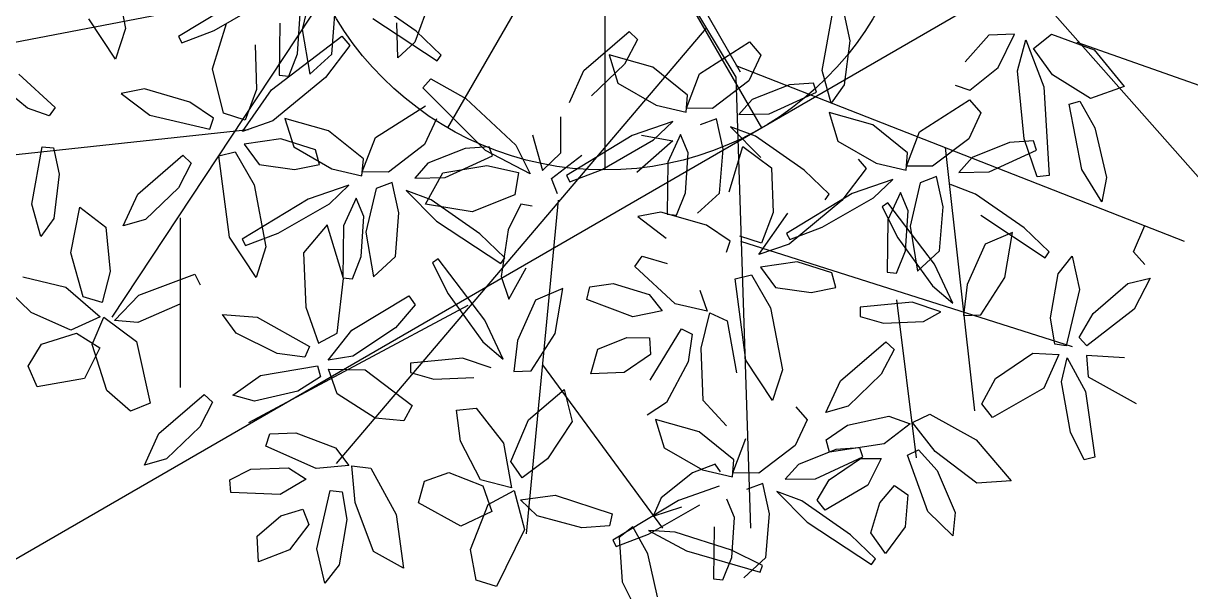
# Model space of a CAD drawing. Extents: x 8365 to 8547, y -347 to -272.
# Drawn here: x 8507.704 to 8508.821, y -330.372 to -329.829 of the extents above; entities that cross this region are included whole.
import ezdxf

# ---------------------------------------------------------------- set-up
doc = ezdxf.new("R2010")
doc.units = 0
doc.layers.get('0').update_dxf_attribs({"linetype": 'CONTINUOUS'})
doc.layers.add('1', color=7, linetype='CONTINUOUS')

msp = doc.modelspace()

# ---------------------------------------------------------------- linework, layer by layer
at = {"linetype": 'CONTINUOUS'}
for p, q in [((8508.2603, -329.3692), (8508.2603, -329.9692)), ((8508.2603, -329.3692), (8508.2603, -329.9692)), ((8508.1103, -329.4094), (8508.4103, -329.929)), ((8508.1103, -329.4094), (8508.4103, -329.929)), ((8508.1103, -329.929), (8508.4103, -329.4094))]:
    msp.add_line(p, q, dxfattribs=at)
at = {"color": 44}
for p, q in [((8508.2822, -329.6874), (8508.3898, -329.8756)), ((8508.2711, -329.6896), (8508.3856, -329.8806)), ((8508.6, -329.7184), (8508.8424, -329.9924)), ((8507.9895, -329.7911), (8507.6399, -329.8582)), ((8507.9998, -329.7912), (8507.789, -330.1099)), ((8508.3569, -329.834), (8508.0034, -330.2497)), ((8508.7119, -329.847), (8508.8703, -329.903)), ((8508.3856, -329.8694), (8508.8144, -330.0372)), ((8508.3856, -329.8806), (8508.3996, -330.3112)), ((8507.9195, -329.9309), (8507.6585, -329.9589)), ((8508.586, -329.9477), (8508.614, -330.1994)), ((8508.2158, -329.9981), (8508.1852, -330.3168)), ((8507.8543, -330.0149), (8507.8543, -330.177)), ((8508.3903, -330.0372), (8508.7072, -330.1379)), ((8508.1293, -330.0987), (8507.9195, -330.2106)), ((8508.5394, -330.0931), (8508.5581, -330.2441)), ((8508.2007, -330.1553), (8508.3157, -330.3112))]:
    msp.add_line(p, q, dxfattribs=at)
at = {"color": 60}
for p, q in [((8507.7907, -329.775), (8507.8019, -329.8342)), ((8507.9808, -329.7934), (8507.971, -329.8349)), ((8507.9157, -329.8037), (8507.8527, -329.8418)), ((8507.8869, -329.8359), (8507.9362, -329.8078)), ((8507.9666, -329.8583), (8507.9691, -329.8201)), ((8507.9992, -329.8585), (8508.0025, -329.8165)), ((8507.7924, -329.8633), (8507.767, -329.8249)), ((8507.8853, -329.8726), (8507.8985, -329.8293)), ((8507.9497, -329.8289), (8507.949, -329.8787)), ((8507.8019, -329.8342), (8507.7924, -329.8633)), ((8507.8527, -329.8418), (8507.8559, -329.8477)), ((8507.8559, -329.8477), (8507.8869, -329.8359)), ((8507.9415, -329.8928), (8508.0089, -329.8415)), ((8507.971, -329.8349), (8507.9783, -329.8778)), ((8508.0089, -329.8415), (8508.0165, -329.8502)), ((8507.9259, -329.8496), (8507.9274, -329.8923)), ((8508.0165, -329.8502), (8507.9933, -329.8809)), ((8507.9581, -329.8797), (8507.9666, -329.8583)), ((8507.9783, -329.8778), (8507.9992, -329.8585)), ((8507.8958, -329.915), (8507.8853, -329.8726)), ((8507.7082, -329.9102), (8507.6802, -329.8873)), ((8507.7, -329.8777), (8507.7347, -329.9095)), ((8507.9933, -329.8809), (8507.9429, -329.9224)), ((8507.949, -329.8787), (8507.9581, -329.8797)), ((8507.8202, -329.8918), (8507.798, -329.896)), ((8507.798, -329.896), (8507.8254, -329.9167)), ((8507.8637, -329.9044), (8507.8202, -329.8918)), ((8507.914, -329.9324), (8507.9415, -329.8928)), ((8507.9274, -329.8923), (8507.9165, -329.9215)), ((8507.7289, -329.9174), (8507.7082, -329.9102)), ((8507.7347, -329.9095), (8507.7289, -329.9174)), ((8507.8863, -329.9197), (8507.8637, -329.9044)), ((8507.8254, -329.9167), (8507.8828, -329.9301)), ((8507.8828, -329.9301), (8507.8863, -329.9197)), ((8507.9165, -329.9215), (8507.8958, -329.915)), ((8507.9963, -329.9318), (8507.9544, -329.9199)), ((8507.9544, -329.9199), (8507.9629, -329.9471)), ((8507.9429, -329.9224), (8507.914, -329.9324)), ((8507.9506, -329.9395), (8507.9154, -329.9444)), ((8507.9837, -329.9499), (8507.9506, -329.9395)), ((8507.7124, -330.0017), (8507.7224, -329.9472)), ((8507.7224, -329.9472), (8507.7333, -329.9481)), ((8507.7333, -329.9481), (8507.7387, -329.9732)), ((8507.8137, -329.9923), (8507.857, -329.955)), ((8507.857, -329.955), (8507.8649, -329.9626)), ((8507.8913, -329.9556), (8507.9068, -329.952)), ((8507.9068, -329.952), (8507.9252, -329.9835)), ((8507.9154, -329.9444), (8507.9298, -329.964)), ((8507.9629, -329.9471), (8507.9994, -329.9682)), ((8507.9876, -329.964), (8507.9837, -329.9499)), ((8507.8649, -329.9626), (8507.8527, -329.9861)), ((8507.9015, -330.0334), (8507.8913, -329.9556)), ((8507.9298, -329.964), (8507.9637, -329.9686)), ((8507.9637, -329.9686), (8507.9876, -329.964)), ((8507.7387, -329.9732), (8507.7334, -330.0154)), ((8507.8527, -329.9861), (8507.821, -330.0165)), ((8507.9252, -329.9835), (8507.9363, -330.0427)), ((8508.0155, -329.9837), (8507.9766, -329.9972)), ((8507.9971, -330.0014), (8508.0155, -329.9837)), ((8507.7998, -330.0227), (8507.8137, -329.9923)), ((8507.9766, -329.9972), (8507.9136, -330.0353)), ((8508.0226, -329.9961), (8508.0106, -330.0224))]:
    msp.add_line(p, q, dxfattribs=at)
at = {"color": 62}
for p, q in [((8508.08, -329.8366), (8508.0335, -329.8043)), ((8508.0938, -329.8059), (8508.0787, -329.8471)), ((8508.0386, -329.8245), (8508.1, -329.865)), ((8508.0624, -329.862), (8508.0615, -329.8286)), ((8508.1039, -329.8595), (8508.08, -329.8366)), ((8508.2403, -329.8743), (8508.2837, -329.837)), ((8508.2837, -329.837), (8508.2916, -329.8446)), ((8508.0787, -329.8471), (8508.0624, -329.862)), ((8508.2916, -329.8446), (8508.2793, -329.8681)), ((8508.1, -329.865), (8508.1039, -329.8595)), ((8508.3063, -329.8709), (8508.2645, -329.8591)), ((8508.2645, -329.8591), (8508.2729, -329.8863)), ((8508.2265, -329.9047), (8508.2403, -329.8743)), ((8508.2793, -329.8681), (8508.2476, -329.8985)), ((8508.3396, -329.8976), (8508.3063, -329.8709)), ((8508.0864, -329.8907), (8508.094, -329.882)), ((8508.094, -329.882), (8508.1276, -329.901)), ((8508.2729, -329.8863), (8508.3094, -329.9074)), ((8508.3385, -329.9102), (8508.3511, -329.8774)), ((8508.1462, -329.9507), (8508.0864, -329.8907)), ((8508.3383, -329.9141), (8508.3396, -329.8976)), ((8508.0411, -329.9383), (8508.0888, -329.9078)), ((8508.1276, -329.901), (8508.1754, -329.9454)), ((8508.3094, -329.9074), (8508.3383, -329.9141)), ((8508.0996, -329.9202), (8508.0879, -329.945)), ((8508.0295, -329.9584), (8507.9963, -329.9318)), ((8508.0284, -329.971), (8508.0411, -329.9383)), ((8508.0879, -329.945), (8508.0534, -329.9712)), ((8508.1268, -329.9486), (8508.0913, -329.9628)), ((8508.1498, -329.9471), (8508.1268, -329.9486)), ((8508.1529, -329.9557), (8508.1498, -329.9471)), ((8508.0282, -329.9749), (8508.0295, -329.9584)), ((8508.0913, -329.9628), (8508.0786, -329.977)), ((8508.1054, -329.9719), (8508.1476, -329.9648)), ((8508.1076, -329.9765), (8508.1529, -329.9557)), ((8507.9994, -329.9682), (8508.0282, -329.9749)), ((8508.0534, -329.9712), (8508.0284, -329.971)), ((8508.0786, -329.977), (8508.1076, -329.9765)), ((8508.089, -330.0017), (8508.1054, -329.9719)), ((8508.0417, -329.987), (8508.0319, -330.0285)), ((8508.0571, -329.9811), (8508.0417, -329.987)), ((8508.0634, -330.01), (8508.0571, -329.9811)), ((8508.0944, -329.9978), (8508.0705, -329.9888)), ((8508.0705, -329.9888), (8508.0995, -330.0181)), ((8508.03, -330.0136), (8508.0226, -329.9961)), ((8508.1409, -330.0301), (8508.0944, -329.9978)), ((8508.1743, -329.9931), (8508.1336, -330.0091)), ((8507.7209, -330.0329), (8507.7124, -330.0017)), ((8507.7498, -330.0485), (8507.7583, -330.0048)), ((8507.7583, -330.0048), (8507.7832, -330.0237)), ((8507.9479, -330.0295), (8507.9971, -330.0014)), ((8508.0601, -330.052), (8508.0634, -330.01)), ((8508.1336, -330.0091), (8508.089, -330.0017)), ((8507.7334, -330.0154), (8507.7209, -330.0329)), ((8507.821, -330.0165), (8507.7998, -330.0227)), ((8507.995, -330.0216), (8507.9722, -330.0484)), ((8508.0104, -330.0729), (8507.995, -330.0216)), ((8508.0275, -330.0518), (8508.03, -330.0136)), ((8508.0995, -330.0181), (8508.1609, -330.0585)), ((8507.7832, -330.0237), (8507.7873, -330.0662)), ((8507.9269, -330.0718), (8507.9015, -330.0334)), ((8507.9169, -330.0412), (8507.9479, -330.0295)), ((8508.0106, -330.0224), (8508.0099, -330.0723)), ((8508.0319, -330.0285), (8508.0392, -330.0713)), ((8508.1648, -330.0531), (8508.1409, -330.0301)), ((8508.168, -330.0263), (8508.1614, -330.0711)), ((8507.9136, -330.0353), (8507.9169, -330.0412)), ((8507.9363, -330.0427), (8507.9269, -330.0718)), ((8507.7615, -330.0904), (8507.7498, -330.0485)), ((8507.9722, -330.0484), (8507.9744, -330.1002)), ((8508.019, -330.0732), (8508.0275, -330.0518)), ((8508.0392, -330.0713), (8508.0601, -330.052)), ((8508.1012, -330.0541), (8508.0957, -330.0579)), ((8508.1457, -330.1127), (8508.1012, -330.0541)), ((8508.1609, -330.0585), (8508.1648, -330.0531)), ((8507.7873, -330.0662), (8507.7798, -330.0958)), ((8508.0957, -330.0579), (8508.1106, -330.0875)), ((8507.704, -330.0713), (8507.7451, -330.0811)), ((8507.8147, -330.0887), (8507.8683, -330.0686)), ((8507.8683, -330.0686), (8507.8735, -330.079)), ((8508.0046, -330.1252), (8508.0104, -330.0729)), ((8508.0099, -330.0723), (8508.019, -330.0732)), ((8508.1614, -330.0711), (8508.1685, -330.0925)), ((8507.7118, -330.1054), (8507.6904, -330.0847)), ((8507.7451, -330.0811), (8507.7779, -330.1095)), ((8507.7916, -330.1131), (8507.8147, -330.0887)), ((8508.1106, -330.0875), (8508.1438, -330.1335)), ((8507.7798, -330.0958), (8507.7615, -330.0904)), ((8507.8541, -330.0973), (8507.8139, -330.115)), ((8507.9744, -330.1002), (8507.9866, -330.1347)), ((8508.0185, -330.1221), (8508.0731, -330.0895)), ((8508.0791, -330.098), (8508.0601, -330.1201)), ((8508.0731, -330.0895), (8508.0791, -330.098)), ((8507.7498, -330.1222), (8507.7118, -330.1054)), ((8507.7779, -330.1095), (8507.7498, -330.1222)), ((8507.7702, -330.1359), (8507.7814, -330.1098)), ((8507.7814, -330.1098), (8507.8125, -330.1329)), ((8507.9078, -330.1251), (8507.8948, -330.1073)), ((8507.8948, -330.1073), (8507.928, -330.1099)), ((8507.928, -330.1099), (8507.9779, -330.1379)), ((8507.8139, -330.115), (8507.7916, -330.1131)), ((8507.996, -330.1509), (8508.0185, -330.1221)), ((8508.0601, -330.1201), (8508.0193, -330.147)), ((8508.1633, -330.1499), (8508.1457, -330.1127)), ((8507.7218, -330.1356), (8507.7551, -330.1252)), ((8507.7551, -330.1252), (8507.7774, -330.139)), ((8507.8125, -330.1329), (8507.8255, -330.192)), ((8507.9472, -330.1444), (8507.9078, -330.1251)), ((8507.9866, -330.1347), (8508.0046, -330.1252)), ((8508.1438, -330.1335), (8508.1633, -330.1499)), ((8507.709, -330.1567), (8507.7218, -330.1356)), ((8507.7774, -330.139), (8507.7629, -330.1684)), ((8507.7843, -330.1799), (8507.7702, -330.1359)), ((8507.9735, -330.1479), (8507.9472, -330.1444)), ((8507.9779, -330.1379), (8507.9735, -330.1479)), ((8508.0193, -330.147), (8507.996, -330.1509)), ((8508.1243, -330.1491), (8508.0746, -330.1537)), ((8507.7174, -330.1764), (8507.709, -330.1567)), ((8507.9047, -330.1842), (8507.9311, -330.1655)), ((8507.7629, -330.1684), (8507.7174, -330.1764)), ((8507.8068, -330.1995), (8507.7843, -330.1799)), ((8507.834, -330.2209), (8507.8773, -330.1835)), ((8507.8773, -330.1835), (8507.8852, -330.1911)), ((8507.9254, -330.1899), (8507.9047, -330.1842)), ((8507.8255, -330.192), (8507.8068, -330.1995)), ((8507.8852, -330.1911), (8507.873, -330.2146)), ((8507.8201, -330.2512), (8507.834, -330.2209)), ((8507.873, -330.2146), (8507.8412, -330.2451)), ((8507.8412, -330.2451), (8507.8201, -330.2512)), ((8507.9018, -330.2651), (8507.9219, -330.255)), ((8507.9028, -330.2772), (8507.9018, -330.2651)), ((8507.9292, -330.3434), (8507.9279, -330.319))]:
    msp.add_line(p, q, dxfattribs=at)
at = {"color": 64}
for p, q in [((8508.4684, -329.8742), (8508.4783, -329.8197)), ((8508.4893, -329.8206), (8508.4946, -329.8458)), ((8508.3511, -329.8774), (8508.3988, -329.8469)), ((8508.3988, -329.8469), (8508.4096, -329.8594)), ((8508.4946, -329.8458), (8508.4893, -329.888)), ((8508.4096, -329.8594), (8508.398, -329.8842)), ((8508.4769, -329.9055), (8508.4684, -329.8742)), ((8508.398, -329.8842), (8508.3635, -329.9104)), ((8508.4369, -329.8878), (8508.4013, -329.902)), ((8508.4599, -329.8863), (8508.4369, -329.8878)), ((8508.4629, -329.8949), (8508.4599, -329.8863)), ((8508.4893, -329.888), (8508.4769, -329.9055)), ((8508.4176, -329.9157), (8508.4629, -329.8949)), ((8508.3635, -329.9104), (8508.3385, -329.9102)), ((8508.4013, -329.902), (8508.3887, -329.9162)), ((8508.2183, -329.9528), (8508.2184, -329.9186)), ((8508.3671, -329.9203), (8508.3517, -329.9261)), ((8508.3735, -329.9492), (8508.3671, -329.9203)), ((8508.3887, -329.9162), (8508.4176, -329.9157)), ((8508.5167, -329.9262), (8508.4749, -329.9144)), ((8508.4749, -329.9144), (8508.4833, -329.9416)), ((8508.3256, -329.9229), (8508.2867, -329.9364)), ((8508.3071, -329.9405), (8508.3256, -329.9229)), ((8508.4044, -329.937), (8508.3806, -329.9279)), ((8508.3806, -329.9279), (8508.4095, -329.9572)), ((8508.1913, -329.9355), (8508.2008, -329.9697)), ((8508.2867, -329.9364), (8508.2237, -329.9745)), ((8508.2579, -329.9686), (8508.3071, -329.9405)), ((8508.3256, -329.9415), (8508.2909, -329.9717)), ((8508.2955, -329.9359), (8508.3256, -329.9415)), ((8508.3327, -329.9353), (8508.3206, -329.9616)), ((8508.34, -329.9528), (8508.3327, -329.9353)), ((8508.451, -329.9693), (8508.4044, -329.937)), ((8508.4833, -329.9416), (8508.5198, -329.9626)), ((8508.1891, -329.9728), (8508.1462, -329.9507)), ((8508.1754, -329.9454), (8508.1891, -329.9728)), ((8508.2008, -329.9697), (8508.2183, -329.9528)), ((8508.2095, -329.9773), (8508.2383, -329.9549)), ((8508.3375, -329.991), (8508.34, -329.9528)), ((8508.3702, -329.9912), (8508.3735, -329.9492)), ((8508.3792, -329.9901), (8508.3924, -329.9469)), ((8508.3924, -329.9469), (8508.4198, -329.9671)), ((8508.1476, -329.9648), (8508.1779, -329.9717)), ((8508.3206, -329.9616), (8508.3199, -330.0114)), ((8508.5028, -329.959), (8508.5104, -329.9677)), ((8508.1779, -329.9717), (8508.1743, -329.9931)), ((8508.2151, -329.9921), (8508.2095, -329.9773)), ((8508.2237, -329.9745), (8508.2269, -329.9804)), ((8508.2269, -329.9804), (8508.2579, -329.9686)), ((8508.4198, -329.9671), (8508.4213, -330.0098)), ((8508.4749, -329.9922), (8508.451, -329.9693)), ((8508.5104, -329.9677), (8508.4871, -329.9985)), ((8508.3291, -330.0124), (8508.3375, -329.991)), ((8508.3492, -330.0105), (8508.3702, -329.9912)), ((8508.497, -329.9917), (8508.4341, -330.0298)), ((8508.4871, -329.9985), (8508.4368, -330.04)), ((8508.4683, -330.0239), (8508.5175, -329.9958)), ((8508.471, -329.9977), (8508.4749, -329.9922)), ((8508.1802, -330.0018), (8508.168, -330.0263)), ((8508.191, -330.0039), (8508.1802, -330.0018)), ((8508.314, -330.0094), (8508.2919, -330.0136)), ((8508.3576, -330.0219), (8508.314, -330.0094)), ((8508.4078, -330.0499), (8508.4354, -330.0104)), ((8508.4213, -330.0098), (8508.4104, -330.039)), ((8508.2919, -330.0136), (8508.3192, -330.0343)), ((8508.3199, -330.0114), (8508.3291, -330.0124)), ((8508.3802, -330.0373), (8508.3576, -330.0219)), ((8508.4104, -330.039), (8508.3896, -330.0325)), ((8508.4341, -330.0298), (8508.4373, -330.0357)), ((8508.4373, -330.0357), (8508.4683, -330.0239)), ((8508.3767, -330.0477), (8508.3802, -330.0373)), ((8508.4368, -330.04), (8508.4078, -330.0499)), ((8508.289, -330.0613), (8508.2962, -330.0515)), ((8508.2962, -330.0515), (8508.3199, -330.0585)), ((8508.1685, -330.0925), (8508.1853, -330.0626)), ((8508.3278, -330.097), (8508.289, -330.0613)), ((8508.246, -330.0809), (8508.2683, -330.0777)), ((8508.2683, -330.0777), (8508.3029, -330.0881)), ((8508.3954, -330.151), (8508.3852, -330.0732)), ((8508.2203, -330.0825), (8508.1941, -330.0937)), ((8508.2129, -330.1253), (8508.2203, -330.0825)), ((8508.2432, -330.0928), (8508.246, -330.0809)), ((8508.3029, -330.0881), (8508.3153, -330.1036)), ((8508.3514, -330.0839), (8508.3584, -330.1041)), ((8508.1941, -330.0937), (8508.177, -330.1322)), ((8508.2873, -330.1095), (8508.2432, -330.0928)), ((8508.3584, -330.1041), (8508.3278, -330.097)), ((8508.3153, -330.1036), (8508.2873, -330.1095)), ((8508.3527, -330.1395), (8508.3609, -330.1055)), ((8508.3609, -330.1055), (8508.3775, -330.1133)), ((8508.3039, -330.17), (8508.3336, -330.121)), ((8508.3336, -330.121), (8508.3441, -330.126)), ((8508.3775, -330.1133), (8508.3864, -330.163)), ((8508.177, -330.1322), (8508.1734, -330.1616)), ((8508.1899, -330.1612), (8508.2129, -330.1253)), ((8508.2537, -330.1404), (8508.2814, -330.1291)), ((8508.2814, -330.1291), (8508.3033, -330.1296)), ((8508.3033, -330.1296), (8508.3042, -330.1453)), ((8508.3441, -330.126), (8508.3402, -330.1524)), ((8508.2472, -330.1638), (8508.2537, -330.1404)), ((8508.3546, -330.1895), (8508.3527, -330.1395)), ((8507.9311, -330.1655), (8507.9857, -330.1562)), ((8507.9857, -330.1562), (8507.9886, -330.1668)), ((8508.0746, -330.1537), (8508.0746, -330.1628)), ((8508.1517, -330.1583), (8508.1243, -330.1491)), ((8508.3042, -330.1453), (8508.2789, -330.1625)), ((8508.3402, -330.1524), (8508.3195, -330.1912)), ((8507.9886, -330.1668), (8507.9668, -330.1804)), ((8508.0045, -330.1829), (8507.9961, -330.1593)), ((8507.9961, -330.1593), (8508.0312, -330.16)), ((8508.0312, -330.16), (8508.0762, -330.1943)), ((8508.0746, -330.1628), (8508.0968, -330.169)), ((8508.0968, -330.169), (8508.1351, -330.1675)), ((8508.1734, -330.1616), (8508.1899, -330.1612)), ((8508.2789, -330.1625), (8508.2472, -330.1638)), ((8507.9668, -330.1804), (8507.9254, -330.1899)), ((8508.0409, -330.2063), (8508.0045, -330.1829)), ((8508.1875, -330.2077), (8508.2216, -330.1789)), ((8508.2216, -330.1789), (8508.2292, -330.2093)), ((8508.0762, -330.1943), (8508.0682, -330.2088)), ((8508.1186, -330.1987), (8508.1375, -330.1967)), ((8508.1223, -330.2282), (8508.1186, -330.1987)), ((8508.1375, -330.1967), (8508.1635, -330.2301)), ((8508.3195, -330.1912), (8508.3008, -330.2034)), ((8508.0682, -330.2088), (8508.0409, -330.2063)), ((8508.1705, -330.2477), (8508.1875, -330.2077)), ((8508.2292, -330.2093), (8508.2057, -330.245)), ((8508.3506, -330.2193), (8508.3088, -330.2074)), ((8508.3088, -330.2074), (8508.3172, -330.2346)), ((8507.9363, -330.2329), (8507.94, -330.2212)), ((8507.94, -330.2212), (8507.9648, -330.2204)), ((8507.9648, -330.2204), (8508.0027, -330.2345)), ((8507.9844, -330.2544), (8507.9363, -330.2329)), ((8508.0027, -330.2345), (8508.0157, -330.2514)), ((8508.1414, -330.2651), (8508.1223, -330.2282)), ((8508.1635, -330.2301), (8508.1712, -330.2728)), ((8508.2057, -330.245), (8508.1813, -330.2634)), ((8507.9219, -330.255), (8507.958, -330.2538)), ((8507.958, -330.2538), (8507.9747, -330.2646)), ((8508.0157, -330.2514), (8507.9844, -330.2544)), ((8508.0216, -330.2868), (8508.0185, -330.2519)), ((8508.0185, -330.2519), (8508.0367, -330.254)), ((8508.0367, -330.254), (8508.061, -330.2984)), ((8508.1813, -330.2634), (8508.1705, -330.2477)), ((8507.9747, -330.2646), (8507.95, -330.2791)), ((8508.0822, -330.2871), (8508.0879, -330.2665)), ((8508.0879, -330.2665), (8508.1112, -330.258)), ((8508.1112, -330.258), (8508.1436, -330.2708)), ((8508.1712, -330.2728), (8508.1414, -330.2651)), ((8507.95, -330.2791), (8507.9028, -330.2772)), ((8507.985, -330.3312), (8507.9976, -330.2753)), ((8507.9976, -330.2753), (8508.0091, -330.2767)), ((8508.0091, -330.2767), (8508.0138, -330.303)), ((8508.1436, -330.2708), (8508.1524, -330.2955)), ((8508.1487, -330.2886), (8508.1738, -330.2753)), ((8508.1738, -330.2753), (8508.1835, -330.3127)), ((8508.0393, -330.3336), (8508.0216, -330.2868)), ((8508.1227, -330.3094), (8508.0822, -330.2871)), ((8508.1321, -330.3317), (8508.1487, -330.2886)), ((8508.1797, -330.2842), (8508.213, -330.2797)), ((8508.1958, -330.2997), (8508.1797, -330.2842)), ((8507.9279, -330.319), (8507.9507, -330.2996)), ((8507.9507, -330.2996), (8507.9716, -330.2931)), ((8507.9716, -330.2931), (8507.9774, -330.3077)), ((8508.061, -330.2984), (8508.0678, -330.3494)), ((8508.1524, -330.2955), (8508.1227, -330.3094)), ((8507.9774, -330.3077), (8507.9589, -330.332)), ((8508.0138, -330.303), (8508.0065, -330.3463)), ((8508.1835, -330.3127), (8508.1567, -330.367)), ((8507.9589, -330.332), (8507.9292, -330.3434)), ((8507.9927, -330.3638), (8507.985, -330.3312)), ((8508.0678, -330.3494), (8508.0393, -330.3336)), ((8508.1374, -330.3611), (8508.1321, -330.3317)), ((8508.0065, -330.3463), (8507.9927, -330.3638)), ((8508.1567, -330.367), (8508.1374, -330.3611))]:
    msp.add_line(p, q, dxfattribs=at)
at = {"color": 66}
for p, q in [((8508.6278, -329.8404), (8508.6051, -329.866)), ((8508.6521, -329.8394), (8508.6278, -329.8404)), ((8508.6366, -329.8714), (8508.6521, -329.8394)), ((8508.655, -329.8745), (8508.6629, -329.8449)), ((8508.6095, -329.893), (8508.6366, -329.8714)), ((8508.6614, -329.9394), (8508.655, -329.8745)), ((8508.5956, -329.8883), (8508.6095, -329.893)), ((8508.5615, -329.9327), (8508.6092, -329.9022)), ((8508.6092, -329.9022), (8508.62, -329.9147)), ((8508.62, -329.9147), (8508.6084, -329.9395)), ((8508.55, -329.9529), (8508.5167, -329.9262)), ((8508.5489, -329.9655), (8508.5615, -329.9327)), ((8508.6084, -329.9395), (8508.5739, -329.9657)), ((8508.6473, -329.9431), (8508.6117, -329.9573)), ((8508.6703, -329.9415), (8508.6473, -329.9431)), ((8508.6733, -329.9502), (8508.6703, -329.9415)), ((8508.5487, -329.9694), (8508.55, -329.9529)), ((8508.5198, -329.9626), (8508.5487, -329.9694)), ((8508.5739, -329.9657), (8508.5489, -329.9655)), ((8508.6117, -329.9573), (8508.5991, -329.9715)), ((8508.5775, -329.9755), (8508.5621, -329.9814)), ((8508.5839, -330.0045), (8508.5775, -329.9755)), ((8508.536, -329.9782), (8508.497, -329.9917)), ((8508.5175, -329.9958), (8508.536, -329.9782)), ((8508.5621, -329.9814), (8508.5523, -330.0229)), ((8508.5431, -329.9906), (8508.531, -330.0169)), ((8508.5504, -330.0081), (8508.5431, -329.9906)), ((8508.5312, -330.0006), (8508.5257, -330.0044)), ((8508.5257, -330.0044), (8508.5407, -330.034)), ((8508.5757, -330.0591), (8508.5312, -330.0006)), ((8508.5479, -330.0463), (8508.5504, -330.0081)), ((8508.5806, -330.0465), (8508.5839, -330.0045)), ((8508.531, -330.0169), (8508.5303, -330.0667)), ((8508.5523, -330.0229), (8508.5596, -330.0658)), ((8508.5407, -330.034), (8508.5738, -330.0799)), ((8508.5395, -330.0677), (8508.5479, -330.0463)), ((8508.5596, -330.0658), (8508.5806, -330.0465)), ((8508.4445, -330.057), (8508.4093, -330.062)), ((8508.4093, -330.062), (8508.4237, -330.0815)), ((8508.4775, -330.0675), (8508.4445, -330.057)), ((8508.5303, -330.0667), (8508.5395, -330.0677)), ((8508.5933, -330.0964), (8508.5757, -330.0591)), ((8508.3852, -330.0732), (8508.4007, -330.0695)), ((8508.4007, -330.0695), (8508.419, -330.101)), ((8508.4814, -330.0816), (8508.4775, -330.0675)), ((8508.4237, -330.0815), (8508.4576, -330.0862)), ((8508.4576, -330.0862), (8508.4814, -330.0816)), ((8508.5738, -330.0799), (8508.5933, -330.0964)), ((8508.607, -330.0787), (8508.6034, -330.1081)), ((8508.5543, -330.0956), (8508.5046, -330.1002)), ((8508.5046, -330.1002), (8508.5046, -330.1093)), ((8508.5817, -330.1048), (8508.5543, -330.0956)), ((8508.419, -330.101), (8508.4302, -330.1602)), ((8508.5046, -330.1093), (8508.5268, -330.1155)), ((8508.5651, -330.1139), (8508.5817, -330.1048)), ((8508.5268, -330.1155), (8508.5651, -330.1139)), ((8508.4858, -330.1705), (8508.5291, -330.1332)), ((8508.5291, -330.1332), (8508.5371, -330.1408)), ((8508.5371, -330.1408), (8508.5248, -330.1643)), ((8508.4207, -330.1894), (8508.3954, -330.151)), ((8508.4302, -330.1602), (8508.4207, -330.1894)), ((8508.5248, -330.1643), (8508.4931, -330.1947)), ((8508.4719, -330.2009), (8508.4858, -330.1705)), ((8508.4431, -330.1953), (8508.4539, -330.2078)), ((8508.4931, -330.1947), (8508.4719, -330.2009)), ((8508.4926, -330.2129), (8508.5321, -330.2044)), ((8508.5321, -330.2044), (8508.5523, -330.2116)), ((8508.5548, -330.2105), (8508.5713, -330.2025)), ((8508.3172, -330.2346), (8508.3537, -330.2557)), ((8508.3658, -330.2502), (8508.3443, -330.2585)), ((8508.3443, -330.2585), (8508.3144, -330.2825)), ((8508.213, -330.2797), (8508.2673, -330.2976)), ((8508.3309, -330.2848), (8508.268, -330.3228)), ((8508.3022, -330.317), (8508.3514, -330.2889)), ((8508.3144, -330.2825), (8508.3065, -330.2998)), ((8508.2383, -330.3111), (8508.1958, -330.2997)), ((8508.2673, -330.2976), (8508.2648, -330.309)), ((8508.3065, -330.2998), (8508.334, -330.2908)), ((8508.2648, -330.309), (8508.2383, -330.3111)), ((8508.2871, -330.31), (8508.2741, -330.3201)), ((8508.3017, -330.3358), (8508.2871, -330.31)), ((8508.3649, -330.3099), (8508.3642, -330.3598)), ((8508.268, -330.3228), (8508.2712, -330.3287)), ((8508.2712, -330.3287), (8508.3022, -330.317)), ((8508.2741, -330.3201), (8508.277, -330.3627)), ((8508.3277, -330.315), (8508.3022, -330.3134)), ((8508.3022, -330.3134), (8508.3385, -330.3329)), ((8508.3108, -330.3769), (8508.3017, -330.3358)), ((8508.277, -330.3627), (8508.2965, -330.4015))]:
    msp.add_line(p, q, dxfattribs=at)
at = {"color": 68}
for p, q in [((8508.6705, -329.8531), (8508.6875, -329.8395)), ((8508.6875, -329.8395), (8508.7285, -329.8545)), ((8508.6629, -329.8449), (8508.6804, -329.8898)), ((8508.6887, -329.8784), (8508.6705, -329.8531)), ((8508.7285, -329.8545), (8508.757, -329.8896)), ((8508.725, -329.901), (8508.6887, -329.8784)), ((8508.6804, -329.8898), (8508.6854, -329.9744)), ((8508.757, -329.8896), (8508.725, -329.901)), ((8508.7046, -329.9062), (8508.7146, -329.9035)), ((8508.7165, -329.9686), (8508.7046, -329.9062)), ((8508.7146, -329.9035), (8508.7289, -329.9289)), ((8508.7289, -329.9289), (8508.7402, -329.9764)), ((8508.6739, -329.9759), (8508.6614, -329.9394)), ((8508.628, -329.971), (8508.6733, -329.9502)), ((8508.5991, -329.9715), (8508.628, -329.971)), ((8508.6854, -329.9744), (8508.6739, -329.9759)), ((8508.7358, -329.9997), (8508.7165, -329.9686)), ((8508.7402, -329.9764), (8508.7358, -329.9997)), ((8508.6148, -329.9923), (8508.591, -329.9832)), ((8508.6614, -330.0246), (8508.6148, -329.9923)), ((8508.6199, -330.0125), (8508.6814, -330.053)), ((8508.7659, -330.0474), (8508.7769, -330.0223)), ((8508.6503, -330.029), (8508.6241, -330.0402)), ((8508.6429, -330.0718), (8508.6503, -330.029)), ((8508.6853, -330.0475), (8508.6614, -330.0246)), ((8508.6241, -330.0402), (8508.607, -330.0787)), ((8508.6814, -330.053), (8508.6853, -330.0475)), ((8508.6941, -330.0685), (8508.7075, -330.0516)), ((8508.7075, -330.0516), (8508.7143, -330.0833)), ((8508.777, -330.0596), (8508.7659, -330.0474)), ((8508.6199, -330.1077), (8508.6429, -330.0718)), ((8508.6867, -330.1103), (8508.6941, -330.0685)), ((8508.7274, -330.1063), (8508.7607, -330.0776)), ((8508.7607, -330.0776), (8508.7821, -330.0725)), ((8508.7821, -330.0725), (8508.7667, -330.1021)), ((8508.7143, -330.0833), (8508.7016, -330.1372)), ((8508.6034, -330.1081), (8508.6199, -330.1077)), ((8508.6907, -330.1357), (8508.6867, -330.1103)), ((8508.714, -330.1292), (8508.7274, -330.1063)), ((8508.7667, -330.1021), (8508.7215, -330.1372)), ((8508.7215, -330.1372), (8508.714, -330.1292)), ((8508.6339, -330.1685), (8508.6697, -330.1441)), ((8508.6697, -330.1441), (8508.6947, -330.1455)), ((8508.7016, -330.1372), (8508.6907, -330.1357)), ((8508.6947, -330.1455), (8508.6804, -330.1776)), ((8508.697, -330.1717), (8508.7025, -330.1487)), ((8508.7025, -330.1487), (8508.7202, -330.1807)), ((8508.7575, -330.1486), (8508.7211, -330.1464)), ((8508.7211, -330.1464), (8508.7228, -330.1667)), ((8508.7228, -330.1667), (8508.7686, -330.1924)), ((8508.621, -330.1926), (8508.6339, -330.1685)), ((8508.6804, -330.1776), (8508.6312, -330.2056)), ((8508.7058, -330.2197), (8508.697, -330.1717)), ((8508.3767, -330.2135), (8508.3546, -330.1895)), ((8508.7202, -330.1807), (8508.7289, -330.2436)), ((8508.6312, -330.2056), (8508.621, -330.1926)), ((8508.4539, -330.2078), (8508.4423, -330.2325)), ((8508.5523, -330.2116), (8508.5275, -330.2309)), ((8508.5762, -330.2382), (8508.5548, -330.2105)), ((8508.5713, -330.2025), (8508.6157, -330.2268)), ((8508.3839, -330.246), (8508.3506, -330.2193)), ((8508.4722, -330.227), (8508.4926, -330.2129)), ((8508.7188, -330.2459), (8508.7058, -330.2197)), ((8508.3828, -330.2585), (8508.3954, -330.2258)), ((8508.4423, -330.2325), (8508.4078, -330.2587)), ((8508.4753, -330.2388), (8508.4722, -330.227)), ((8508.5275, -330.2309), (8508.4753, -330.2388)), ((8508.6157, -330.2268), (8508.6489, -330.2661)), ((8508.4812, -330.2362), (8508.4456, -330.2504)), ((8508.4619, -330.2641), (8508.5072, -330.2433)), ((8508.4751, -330.2652), (8508.5049, -330.2447)), ((8508.5042, -330.2346), (8508.4812, -330.2362)), ((8508.5072, -330.2433), (8508.5042, -330.2346)), ((8508.5049, -330.2447), (8508.5248, -330.2448)), ((8508.5248, -330.2448), (8508.5118, -330.2703)), ((8508.5498, -330.2415), (8508.5603, -330.2365)), ((8508.5693, -330.2954), (8508.5498, -330.2415)), ((8508.5603, -330.2365), (8508.5783, -330.2561)), ((8508.6163, -330.2682), (8508.5762, -330.2382)), ((8508.7289, -330.2436), (8508.7188, -330.2459)), ((8508.3537, -330.2557), (8508.3826, -330.2624)), ((8508.3712, -330.2576), (8508.3658, -330.2502)), ((8508.3826, -330.2624), (8508.3839, -330.246)), ((8508.4456, -330.2504), (8508.433, -330.2645)), ((8508.5783, -330.2561), (8508.5956, -330.2965)), ((8508.4078, -330.2587), (8508.3828, -330.2585)), ((8508.433, -330.2645), (8508.4619, -330.2641)), ((8508.4635, -330.2845), (8508.4751, -330.2652)), ((8508.6489, -330.2661), (8508.6163, -330.2682)), ((8508.3698, -330.2712), (8508.3309, -330.2848)), ((8508.4114, -330.2686), (8508.396, -330.2745)), ((8508.4178, -330.2975), (8508.4114, -330.2686)), ((8508.4487, -330.2853), (8508.4249, -330.2763)), ((8508.4249, -330.2763), (8508.4538, -330.3056)), ((8508.5118, -330.2703), (8508.471, -330.2941)), ((8508.5234, -330.2872), (8508.5375, -330.2705)), ((8508.5375, -330.2705), (8508.5502, -330.2796)), ((8508.3843, -330.3011), (8508.377, -330.2836)), ((8508.4953, -330.3177), (8508.4487, -330.2853)), ((8508.471, -330.2941), (8508.4635, -330.2845)), ((8508.5147, -330.3158), (8508.5234, -330.2872)), ((8508.5502, -330.2796), (8508.5477, -330.3101)), ((8508.3818, -330.3393), (8508.3843, -330.3011)), ((8508.4144, -330.3395), (8508.4178, -330.2975)), ((8508.5933, -330.3188), (8508.5693, -330.2954)), ((8508.5956, -330.2965), (8508.5933, -330.3188)), ((8508.4538, -330.3056), (8508.5153, -330.346)), ((8508.5477, -330.3101), (8508.5288, -330.3356)), ((8508.3817, -330.3323), (8508.3277, -330.315)), ((8508.5192, -330.3406), (8508.4953, -330.3177)), ((8508.5288, -330.3356), (8508.5147, -330.3158)), ((8508.3385, -330.3329), (8508.4091, -330.3535)), ((8508.4113, -330.3471), (8508.3817, -330.3323)), ((8508.3734, -330.3607), (8508.3818, -330.3393)), ((8508.3935, -330.3588), (8508.4144, -330.3395)), ((8508.5153, -330.346), (8508.5192, -330.3406)), ((8508.4091, -330.3535), (8508.4113, -330.3471)), ((8508.3642, -330.3598), (8508.3734, -330.3607))]:
    msp.add_line(p, q, dxfattribs=at)
at = {"layer": '1', "color": 1, "linetype": 'CONTINUOUS'}
msp.add_line((8519.7991, -323.3537), (8507.4193, -330.5012), dxfattribs=at)
msp.add_circle((8508.2603, -329.6692), 0.3, dxfattribs=at)

doc.saveas('drawing.dxf')
